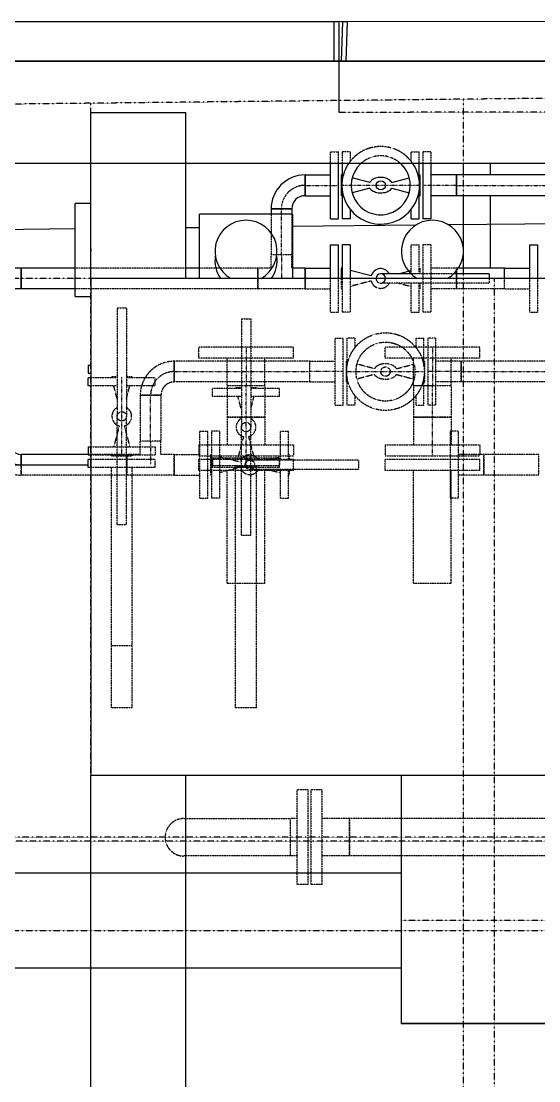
# Model space of a CAD drawing. Header units: millimetres. Extents: x -10011772 to -8149599, y 2847708 to 3434448.
# Drawn here: x -9496548 to -9494882, y 3152819 to 3156232 of the extents above; entities that cross this region are included whole.
import ezdxf

# ---------------------------------------------------------------- set-up
doc = ezdxf.new("R2010")
doc.units = ezdxf.units.MM
for name, pattern in [('DASHDOT2', [0.5, 0.25, -0.125, 0, -0.125]), ('DIVIDE2', [0.625, 0.25, -0.125, 0, -0.125, 0, -0.125]), ('HIDDEN2', [0.1875, 0.125, -0.0625])]:
    doc.linetypes.add(name, pattern=pattern)
doc.layers.add('总平面底图', color=9, linetype='Continuous')

# ---------------------------------------------------------------- blocks, each defined once
blk = doc.blocks.new('总平面底图 爆炸危险区 LOCATION I')
at = {"layer": '总平面底图', "linetype": 'Continuous'}
for p, q in [((226956.4, 114391.1), (225220.3, 114391.1)), ((226964.8, 114391.2), (226956.4, 114391.2)), ((226956.4, 114391.2), (226956.5, 114327.7)), ((228314.7, 114392.1), (226964.8, 114391.2)), ((226964.9, 114245.2), (226964.8, 114391.2)), ((226970.3, 114391.1), (226968, 114391.1)), ((226970.3, 114391.1), (226968, 114327.7)), ((226978.4, 114390.7), (226970.3, 114391.1)), ((226976.1, 114327.7), (226978.4, 114390.7)), ((228714.9, 114327.7), (225214.9, 114327.7)), ((226564.9, 113977.7), (226564.9, 114245.2)), ((226564.9, 114245.2), (226717.8, 114245.2)), ((226717.8, 113977.7), (226717.8, 114245.2)), ((228714.9, 114162.6), (225214.9, 114162.6)), ((226564.9, 114098.6), (226564.9, 114162.6)), ((226951, 114127.7), (226951, 114162.6)), ((226963.7, 114127.7), (226963.7, 114162.6)), ((226969.7, 114162.6), (226969.7, 114135.8)), ((227093.7, 114135.8), (227093.7, 114162.6)), ((227099.6, 114162.6), (227099.6, 114127.7)), ((227112.4, 114162.6), (227112.4, 114127.7)), ((227164.9, 114144.4), (227164.9, 114162.6)), ((227208.6, 114144.4), (227208.6, 114162.6)), ((226909.9, 114144.4), (226909.9, 114111)), ((226909.9, 114127.7), (226909.9, 114144.4)), ((226909.9, 114144.4), (226951, 114144.4)), ((226968.2, 114144.4), (226968.2, 114111)), ((226969.7, 114144), (226968.2, 114144.4)), ((227014, 114132.4), (226985.7, 114139.8)), ((227049.4, 114132.4), (227077.6, 114139.8)), ((227093.7, 114144), (227095.2, 114144.4)), ((227095.2, 114127.7), (227095.2, 114144.4)), ((227153.5, 114144.4), (227112.4, 114144.4)), ((227153.5, 114144.4), (227153.5, 114127.7)), ((227153.5, 114111), (227153.5, 114144.4)), ((227664.9, 114144.4), (227153.5, 114144.4)), ((226909.9, 114111), (226909.9, 114127.7)), ((226951, 114073.7), (226951, 114127.7)), ((226963.7, 114073.7), (226963.7, 114127.7)), ((226969.7, 114119.6), (226969.7, 114073.7)), ((227014, 114123.1), (226985.7, 114115.6)), ((227049.4, 114123.1), (227077.6, 114115.6)), ((227093.7, 114073.7), (227093.7, 114119.6)), ((227095.2, 114111), (227095.2, 114127.7)), ((227099.6, 114127.7), (227099.6, 114073.7)), ((227112.4, 114127.7), (227112.4, 114073.7)), ((227153.5, 114127.7), (227153.5, 114111)), ((226909.9, 114111), (226951, 114111)), ((226969.7, 114111.4), (226968.2, 114111)), ((227093.7, 114111.4), (227095.2, 114111)), ((227153.5, 114111), (227112.4, 114111)), ((227664.9, 114111), (227153.5, 114111)), ((227164.9, 113994.4), (227164.9, 114111)), ((227208.6, 113994.4), (227208.6, 114111)), ((226564.9, 114098.6), (226539.9, 114098.6)), ((226539.9, 113948.6), (226539.9, 114098.6)), ((226855.1, 114089.6), (226888.5, 114089.6)), ((226888.5, 114089.6), (226855.1, 114089.6)), ((226855.1, 114089.6), (226855.1, 114081.3)), ((226888.5, 114089.6), (226888.5, 114081.3)), ((226982.5, 114089.2), (226982.5, 114073.7)), ((227080.9, 114073.7), (227080.9, 114089.2)), ((226889.9, 114081.3), (226739.9, 114081.3)), ((226739.9, 113977.7), (226739.9, 114081.3)), ((226889.9, 114081.3), (226889.9, 113977.7)), ((226951, 114073.7), (226963.7, 114073.7)), ((226982.5, 114073.7), (226969.7, 114073.7)), ((227080.9, 114073.7), (227093.7, 114073.7)), ((227112.4, 114073.7), (227099.6, 114073.7)), ((227393.6, 114066.6), (227141.2, 114063.9)), ((226539.9, 114057.4), (226144.6, 114053.1)), ((226739.9, 114059.5), (226717.8, 114059.3)), ((227087.7, 114063.3), (226889.9, 114061.2)), ((226951, 113977.7), (226951, 114031.7)), ((226951, 114031.7), (226963.7, 114031.7)), ((226963.7, 113977.7), (226963.7, 114031.7)), ((226969.7, 114031.7), (226969.7, 113977.7)), ((226982.5, 114031.7), (226969.7, 114031.7)), ((226982.5, 114031.7), (226982.5, 113977.7)), ((227272, 113977.7), (227272, 114031.7)), ((227272, 114031.7), (227284.7, 114031.7)), ((227284.7, 113977.7), (227284.7, 114031.7)), ((226453, 113994.4), (226376.8, 113994.4)), ((226453, 113994.4), (226453, 113961)), ((226453, 113961), (226453, 113994.4)), ((226539.9, 113994.4), (226453, 113994.4)), ((226739.9, 113994.4), (226717.8, 113994.4)), ((226909.9, 113994.4), (226889.9, 113994.4)), ((226909.9, 113977.7), (226909.9, 113994.4)), ((226909.9, 113994.4), (226951, 113994.4)), ((226909.9, 113994.4), (226909.9, 113977.7)), ((226968.2, 113994.4), (226968.2, 113977.7)), ((226969.7, 113994), (226968.2, 113994.4)), ((227016.3, 113981.8), (226982.5, 113990.7)), ((227080.3, 113985.2), (227031.7, 113985.2)), ((227060.2, 113985.2), (227076.4, 113989.5)), ((227206.3, 113985.2), (227149.4, 113985.2)), ((227153.5, 113985.2), (227153.5, 113989.6)), ((227153.5, 113989.6), (227153.5, 113985.2)), ((227230.9, 113994.4), (227157, 113994.4)), ((227206.3, 113985.2), (227206.3, 113977.7)), ((227230.9, 113977.7), (227230.9, 113994.4)), ((227230.9, 113994.4), (227272, 113994.4)), ((227230.9, 113977.7), (227230.9, 113994.4)), ((226564.9, 113977.7), (226564.9, 113177.7)), ((226564.9, 113977.7), (226564.9, 113177.7)), ((227864.9, 113977.7), (226564.9, 113977.7)), ((227864.9, 113977.7), (226564.9, 113977.7)), ((226453, 113961), (226431.6, 113961)), ((226539.9, 113961), (226453, 113961)), ((226539.9, 113948.6), (226564.9, 113948.6)), ((226560.9, 113837.9), (226564.9, 113837.9)), ((226560.9, 113837.9), (226560.9, 113825.1)), ((226560.9, 113825.1), (226564.9, 113825.1)), ((226564.9, 113817.6), (226560.9, 113817.6)), ((226560.9, 113804.9), (226560.9, 113817.6)), ((226564.9, 113804.9), (226560.9, 113804.9)), ((226560.9, 113706.4), (226564.9, 113706.4)), ((226560.9, 113706.4), (226560.9, 113693.7)), ((226453, 113694.4), (226453, 113677.7)), ((226453, 113677.7), (226453, 113694.4)), ((226560.9, 113694.4), (226453, 113694.4)), ((226560.9, 113693.7), (226564.9, 113693.7)), ((226008.6, 113677.7), (226560.9, 113677.7)), ((226564.9, 113686.2), (226560.9, 113686.2)), ((226560.9, 113673.4), (226560.9, 113686.2)), ((226564.9, 113686.2), (226560.9, 113686.2)), ((226560.9, 113673.4), (226560.9, 113686.2)), ((226564.9, 113673.4), (226560.9, 113673.4)), ((226564.9, 113673.4), (226560.9, 113673.4)), ((226564.9, 111660.2), (226564.9, 113177.7)), ((226564.9, 113177.7), (227864.9, 113177.7)), ((226564.9, 113177.7), (227864.9, 113177.7)), ((226717.8, 111660.2), (226717.8, 113177.7)), ((227064.9, 113177.7), (227064.9, 112777.7)), ((225264.9, 113020.4), (227064.9, 113020.4)), ((225264.9, 112867.5), (227064.9, 112867.5)), ((227364.9, 112777.7), (227064.9, 112777.7)), ((227064.9, 112777.7), (227364.9, 112777.7))]:
    blk.add_line(p, q, dxfattribs=at)
at = {"layer": '总平面底图'}
blk.add_line((225213, 114327.7), (232813, 114327.7), dxfattribs=at)
at = {"layer": '总平面底图', "linetype": 'DASHDOT2'}
for p, q in [((228741.3, 114283.5), (225214.9, 114245.2)), ((226564.9, 114162.6), (226564.9, 114259.8)), ((227164.9, 114162.6), (227164.9, 114266.3)), ((228314.8, 114246), (226964.9, 114245.2)), ((227164.9, 114111), (227164.9, 114144.4)), ((226564.9, 113977.7), (226564.9, 114098.6)), ((227164.9, 112477.7), (227164.9, 113994.4)), ((226539.9, 113977.7), (226008.6, 113977.7)), ((226564.9, 113977.7), (226539.9, 113977.7)), ((226564.9, 113177.7), (226564.9, 113977.7)), ((227214.9, 112777.7), (227214.9, 113977.7)), ((226564.9, 112477.7), (226564.9, 113177.7)), ((229275.2, 113077.7), (226154.9, 113077.7)), ((229274.9, 113071.2), (225714.9, 113071.2)), ((227064.9, 112944), (227364.9, 112944)), ((225964.9, 112927.7), (227714.9, 112927.7)), ((227214.9, 111568.4), (227214.9, 112777.7))]:
    blk.add_line(p, q, dxfattribs=at)
at = {"layer": '总平面底图', "linetype": 'HIDDEN2'}
for p, q in [((226951, 114162.6), (226951, 114181.7)), ((226951, 114181.7), (226963.7, 114181.7)), ((226963.7, 114162.6), (226963.7, 114181.7)), ((226969.7, 114181.7), (226969.7, 114162.6)), ((226982.5, 114181.7), (226969.7, 114181.7)), ((226982.5, 114181.7), (226982.5, 114166.2)), ((227080.9, 114166.2), (227080.9, 114181.7)), ((227080.9, 114181.7), (227093.7, 114181.7)), ((227093.7, 114162.6), (227093.7, 114181.7)), ((227099.6, 114181.7), (227099.6, 114162.6)), ((227112.4, 114181.7), (227099.6, 114181.7)), ((227112.4, 114181.7), (227112.4, 114162.6)), ((226855.1, 114081.3), (226855.1, 114015.8)), ((226888.5, 114081.3), (226888.5, 114015.8)), ((227080.9, 113985.2), (227080.9, 114031.7)), ((227080.9, 114031.7), (227093.7, 114031.7)), ((227093.7, 113985.2), (227093.7, 114031.7)), ((227099.6, 114031.7), (227099.6, 113977.7)), ((227112.4, 114031.7), (227099.6, 114031.7)), ((227112.4, 114031.7), (227112.4, 113977.7)), ((226888.5, 114015.8), (226855.1, 114015.8)), ((226855.1, 113994.4), (226855.1, 114015.8)), ((226888.5, 114015.8), (226855.1, 114015.8)), ((226888.5, 113994.4), (226888.5, 114015.8)), ((226717.8, 113994.4), (226539.9, 113994.4)), ((226833.7, 113994.4), (226739.9, 113994.4)), ((226833.7, 113994.4), (226833.7, 113961)), ((226855.1, 113994.4), (226833.7, 113994.4)), ((226833.7, 113961), (226833.7, 113994.4)), ((226889.9, 113994.4), (226888.5, 113994.4)), ((227076.4, 113989.5), (227080.9, 113990.7)), ((227149.4, 113985.2), (227080.3, 113985.2)), ((227093.7, 113994), (227095.2, 113994.4)), ((227095.2, 113985.2), (227095.2, 113994.4)), ((227153.5, 113994.4), (227112.4, 113994.4)), ((227153.5, 113989.6), (227153.5, 113994.4)), ((227157, 113994.4), (227153.5, 113994.4)), ((227153.5, 113994.4), (227153.5, 113989.6)), ((227153.5, 113961), (227153.5, 113985.2)), ((227153.5, 113985.2), (227153.5, 113977.7)), ((226909.9, 113961), (226909.9, 113977.7)), ((226909.9, 113977.7), (226909.9, 113961)), ((226951, 113923.7), (226951, 113977.7)), ((226963.7, 113923.7), (226963.7, 113977.7)), ((226968.2, 113977.7), (226968.2, 113961)), ((226969.7, 113977.7), (226969.7, 113923.7)), ((226982.5, 113977.7), (226982.5, 113923.7)), ((227016.3, 113973.7), (226982.5, 113964.8)), ((227206.3, 113970.2), (227031.7, 113970.2)), ((227060.2, 113970.2), (227080.9, 113964.8)), ((227080.9, 113923.7), (227080.9, 113970.2)), ((227093.7, 113923.7), (227093.7, 113970.2)), ((227095.2, 113961), (227095.2, 113970.2)), ((227099.6, 113977.7), (227099.6, 113923.7)), ((227112.4, 113977.7), (227112.4, 113923.7)), ((227153.5, 113977.7), (227153.5, 113961)), ((227206.3, 113977.7), (227206.3, 113970.2)), ((227230.9, 113961), (227230.9, 113977.7)), ((227230.9, 113961), (227230.9, 113977.7)), ((227272, 113923.7), (227272, 113977.7)), ((227284.7, 113923.7), (227284.7, 113977.7)), ((226833.7, 113961), (226539.9, 113961)), ((226909.9, 113961), (226833.7, 113961)), ((226909.9, 113961), (226951, 113961)), ((226969.7, 113961.4), (226968.2, 113961)), ((227093.7, 113961.4), (227095.2, 113961)), ((227153.5, 113961), (227112.4, 113961)), ((227230.9, 113961), (227153.5, 113961)), ((227230.9, 113961), (227272, 113961)), ((226607.4, 113930.3), (226614.9, 113930.3)), ((226607.4, 113930.3), (226607.4, 113755.7)), ((226614.9, 113930.3), (226622.4, 113930.3)), ((226622.4, 113930.3), (226622.4, 113755.7)), ((226807.4, 113912.9), (226814.9, 113912.9)), ((226807.4, 113912.9), (226807.4, 113738.3)), ((226814.9, 113912.9), (226822.4, 113912.9)), ((226822.4, 113912.9), (226822.4, 113738.3)), ((226951, 113923.7), (226963.7, 113923.7)), ((226982.5, 113923.7), (226969.7, 113923.7)), ((227080.9, 113923.7), (227093.7, 113923.7)), ((227112.4, 113923.7), (227099.6, 113923.7)), ((227272, 113923.7), (227284.7, 113923.7)), ((226958.6, 113827.7), (226958.6, 113881.7)), ((226958.6, 113881.7), (226971.4, 113881.7)), ((226971.4, 113827.7), (226971.4, 113881.7)), ((226977.4, 113881.7), (226977.4, 113835.8)), ((226990.1, 113881.7), (226977.4, 113881.7)), ((226990.1, 113881.7), (226990.1, 113866.2)), ((227088.6, 113866.2), (227088.6, 113881.7)), ((227088.6, 113881.7), (227101.3, 113881.7)), ((227101.3, 113835.8), (227101.3, 113881.7)), ((227107.3, 113881.7), (227107.3, 113827.7)), ((227120.1, 113881.7), (227107.3, 113881.7)), ((227120.1, 113881.7), (227120.1, 113827.7)), ((226891.1, 113866.9), (226738.7, 113866.9)), ((226738.7, 113849.4), (226738.7, 113866.9)), ((226891.1, 113849.4), (226891.1, 113866.9)), ((227191.1, 113866.9), (227038.7, 113866.9)), ((227038.7, 113849.4), (227038.7, 113866.9)), ((227191.1, 113849.4), (227191.1, 113866.9)), ((226699.4, 113844.4), (226699.4, 113811)), ((226699.4, 113811), (226699.4, 113844.4)), ((226917.6, 113844.4), (226699.4, 113844.4)), ((226891.1, 113849.4), (226738.7, 113849.4)), ((226784.7, 113804.9), (226784.7, 113849.4)), ((226845, 113804.9), (226845, 113849.4)), ((226917.6, 113827.7), (226917.6, 113844.4)), ((226917.6, 113844.4), (226958.6, 113844.4)), ((226917.6, 113811), (226917.6, 113844.4)), ((226975.9, 113844.4), (226975.9, 113811)), ((226977.4, 113844), (226975.9, 113844.4)), ((227191.1, 113849.4), (227038.7, 113849.4)), ((227084.7, 113804.9), (227084.7, 113849.4)), ((227101.3, 113844), (227102.9, 113844.4)), ((227102.9, 113827.7), (227102.9, 113844.4)), ((227161.1, 113844.4), (227120.1, 113844.4)), ((227145, 113804.9), (227145, 113849.4)), ((227161.1, 113844.4), (227161.1, 113827.7)), ((227161.1, 113811), (227161.1, 113844.4)), ((227783.4, 113844.4), (227161.1, 113844.4)), ((226917.6, 113811), (226917.6, 113827.7)), ((226958.6, 113773.7), (226958.6, 113827.7)), ((226971.4, 113773.7), (226971.4, 113827.7)), ((227021.6, 113832.4), (226993.4, 113839.8)), ((227057.1, 113832.4), (227085.3, 113839.8)), ((227102.9, 113811), (227102.9, 113827.7)), ((227107.3, 113827.7), (227107.3, 113773.7)), ((227120.1, 113827.7), (227120.1, 113773.7)), ((227161.1, 113827.7), (227161.1, 113811)), ((226607.4, 113817.6), (226564.9, 113817.6)), ((226607.4, 113819.2), (226598.2, 113819.2)), ((226598.6, 113817.6), (226598.2, 113819.2)), ((226631.6, 113819.2), (226622.4, 113819.2)), ((226668.9, 113817.6), (226622.4, 113817.6)), ((226631.2, 113817.6), (226631.6, 113819.2)), ((226668.9, 113804.9), (226668.9, 113817.6)), ((226917.6, 113811), (226699.4, 113811)), ((226917.6, 113811), (226958.6, 113811)), ((226977.4, 113811.4), (226975.9, 113811)), ((226977.4, 113819.6), (226977.4, 113773.7)), ((227021.6, 113823.1), (226993.4, 113815.6)), ((227057.1, 113823.1), (227085.3, 113815.6)), ((227101.3, 113773.7), (227101.3, 113819.6)), ((227101.3, 113811.4), (227102.9, 113811)), ((227161.1, 113811), (227120.1, 113811)), ((227783.4, 113811), (227161.1, 113811)), ((226607.4, 113804.9), (226564.9, 113804.9)), ((226607.4, 113784.2), (226601.9, 113804.9)), ((226668.9, 113804.9), (226622.4, 113804.9)), ((226622.4, 113784.2), (226627.8, 113804.9)), ((226807.4, 113800.3), (226760.9, 113800.3)), ((226760.9, 113787.5), (226760.9, 113800.3)), ((226845, 113804.9), (226784.7, 113804.9)), ((226845, 113804.9), (226784.7, 113804.9)), ((226784.7, 113804.9), (226784.7, 113754.1)), ((226807.4, 113801.8), (226798.2, 113801.8)), ((226798.6, 113800.3), (226798.2, 113801.8)), ((226831.6, 113801.8), (226822.4, 113801.8)), ((226868.9, 113800.3), (226822.4, 113800.3)), ((226831.2, 113800.3), (226831.6, 113801.8)), ((226845, 113804.9), (226845, 113754.1)), ((226868.9, 113787.5), (226868.9, 113800.3)), ((227114.9, 113804.9), (227084.7, 113804.9)), ((227084.7, 113804.9), (227084.7, 113754.1)), ((227145, 113804.9), (227084.7, 113804.9)), ((227145, 113804.9), (227114.9, 113804.9)), ((227145, 113804.9), (227145, 113754.1)), ((226678, 113789.6), (226644.6, 113789.6)), ((226644.6, 113789.6), (226644.6, 113715.8)), ((226644.6, 113789.6), (226678, 113789.6)), ((226678, 113789.6), (226678, 113715.8)), ((226807.4, 113787.5), (226760.9, 113787.5)), ((226807.4, 113766.8), (226801.9, 113787.5)), ((226868.9, 113787.5), (226822.4, 113787.5)), ((226822.4, 113766.8), (226827.8, 113787.5)), ((226990.1, 113789.2), (226990.1, 113773.7)), ((227088.6, 113773.7), (227088.6, 113789.2)), ((226958.6, 113773.7), (226971.4, 113773.7)), ((226990.1, 113773.7), (226977.4, 113773.7)), ((227088.6, 113773.7), (227101.3, 113773.7)), ((227120.1, 113773.7), (227107.3, 113773.7)), ((226607.4, 113581), (226607.4, 113755.7)), ((226622.4, 113581), (226622.4, 113755.7)), ((226845, 113754.1), (226784.7, 113754.1)), ((226784.7, 113754.1), (226814.9, 113754.1)), ((226784.7, 113754.1), (226784.7, 113709.7)), ((226814.9, 113754.1), (226845, 113754.1)), ((226845, 113754.1), (226845, 113709.7)), ((227084.7, 113754.1), (227114.9, 113754.1)), ((227084.7, 113754.1), (227084.7, 113709.7)), ((227114.9, 113754.1), (227084.7, 113754.1)), ((227114.9, 113754.1), (227145, 113754.1)), ((227145, 113754.1), (227114.9, 113754.1)), ((227145, 113754.1), (227145, 113709.7)), ((226610.8, 113740.3), (226601.9, 113706.4)), ((226618.9, 113740.3), (226627.8, 113706.4)), ((226740.5, 113677.7), (226740.5, 113731.7)), ((226740.5, 113731.7), (226753.3, 113731.7)), ((226753.3, 113677.7), (226753.3, 113731.7)), ((226759.2, 113731.7), (226759.2, 113677.7)), ((226772, 113731.7), (226759.2, 113731.7)), ((226772, 113731.7), (226772, 113677.7)), ((226807.4, 113563.7), (226807.4, 113738.3)), ((226822.4, 113563.7), (226822.4, 113738.3)), ((226870.4, 113685.2), (226870.4, 113731.7)), ((226870.4, 113731.7), (226883.2, 113731.7)), ((226883.2, 113685.2), (226883.2, 113731.7)), ((227143.6, 113731.7), (227143.6, 113677.7)), ((227156.4, 113731.7), (227143.6, 113731.7)), ((227156.4, 113731.7), (227156.4, 113677.7)), ((226564.9, 113706.4), (226614.9, 113706.4)), ((226614.9, 113706.4), (226668.9, 113706.4)), ((226678, 113715.8), (226644.6, 113715.8)), ((226678, 113715.8), (226644.6, 113715.8)), ((226644.6, 113694.4), (226644.6, 113715.8)), ((226668.9, 113706.4), (226668.9, 113693.7)), ((226678, 113694.4), (226678, 113715.8)), ((226738.7, 113709.7), (226814.9, 113709.7)), ((226738.7, 113709.7), (226738.7, 113692.2)), ((226810.8, 113723), (226801.9, 113689.1)), ((226814.9, 113709.7), (226891.1, 113709.7)), ((226818.9, 113723), (226827.8, 113689.1)), ((226891.1, 113709.7), (226891.1, 113692.2)), ((227038.7, 113709.7), (227114.9, 113709.7)), ((227038.7, 113709.7), (227038.7, 113692.2)), ((227114.9, 113709.7), (227191.1, 113709.7)), ((227191.1, 113709.7), (227191.1, 113692.2)), ((226623.2, 113694.4), (226560.9, 113694.4)), ((226564.9, 113693.7), (226614.9, 113693.7)), ((226598.6, 113693.7), (226598.2, 113692.2)), ((226598.2, 113692.2), (226631.6, 113692.2)), ((226614.9, 113693.7), (226668.9, 113693.7)), ((226623.2, 113694.4), (226623.2, 113661)), ((226644.6, 113694.4), (226623.2, 113694.4)), ((226623.2, 113677.7), (226623.2, 113694.4)), ((226631.2, 113693.7), (226631.6, 113692.2)), ((226699.4, 113694.4), (226678, 113694.4)), ((226699.4, 113677.7), (226699.4, 113694.4)), ((226699.4, 113694.4), (226740.5, 113694.4)), ((226699.4, 113694.4), (226699.4, 113661)), ((226738.7, 113692.2), (226814.9, 113692.2)), ((226757.7, 113694.4), (226757.7, 113661)), ((226759.2, 113694), (226757.7, 113694.4)), ((226805.9, 113681.8), (226772, 113690.7)), ((226814.9, 113692.2), (226891.1, 113692.2)), ((226849.7, 113685.2), (226870.4, 113690.7)), ((226883.2, 113694), (226884.7, 113694.4)), ((226884.7, 113685.2), (226884.7, 113694.4)), ((227038.7, 113692.2), (227114.9, 113692.2)), ((227114.9, 113692.2), (227191.1, 113692.2)), ((227197.5, 113694.4), (227156.4, 113694.4)), ((227197.5, 113694.4), (227197.5, 113677.7)), ((227197.5, 113677.7), (227197.5, 113694.4)), ((227286.2, 113694.4), (227197.5, 113694.4)), ((227286.2, 113677.7), (227286.2, 113694.4)), ((226453, 113677.7), (226453, 113661)), ((226453, 113661), (226453, 113677.7)), ((226668.9, 113686.2), (226564.9, 113686.2)), ((226668.9, 113673.4), (226564.9, 113673.4)), ((226598.2, 113286.2), (226598.2, 113673.4)), ((226623.2, 113661), (226623.2, 113677.7)), ((226631.6, 113286.2), (226631.6, 113673.4)), ((226668.9, 113673.4), (226668.9, 113686.2)), ((226699.4, 113661), (226699.4, 113677.7)), ((226891.1, 113686.2), (226738.7, 113686.2)), ((226738.7, 113668.7), (226738.7, 113686.2)), ((226740.5, 113623.7), (226740.5, 113677.7)), ((226753.3, 113623.7), (226753.3, 113677.7)), ((226759.2, 113677.7), (226759.2, 113623.7)), ((226760.9, 113689.1), (226814.9, 113689.1)), ((226760.9, 113689.1), (226760.9, 113676.3)), ((226760.9, 113673.4), (226760.9, 113686.2)), ((226760.9, 113676.3), (226814.9, 113676.3)), ((226868.9, 113673.4), (226760.9, 113673.4)), ((226772, 113677.7), (226772, 113623.7)), ((226805.9, 113673.7), (226772, 113664.8)), ((226798.6, 113676.3), (226798.2, 113674.8)), ((226798.2, 113674.8), (226831.6, 113674.8)), ((226798.2, 113286.2), (226798.2, 113673.4)), ((226814.9, 113689.1), (226868.9, 113689.1)), ((226814.9, 113676.3), (226868.9, 113676.3)), ((226995.8, 113685.2), (226821.2, 113685.2)), ((226831.2, 113676.3), (226831.6, 113674.8)), ((226831.6, 113286.2), (226831.6, 113673.4)), ((226868.9, 113689.1), (226868.9, 113676.3)), ((226868.9, 113673.4), (226868.9, 113686.2)), ((226891.1, 113668.7), (226891.1, 113686.2)), ((226995.8, 113685.2), (226995.8, 113677.7)), ((226995.8, 113677.7), (226995.8, 113670.2)), ((227191.1, 113686.2), (227038.7, 113686.2)), ((227038.7, 113668.7), (227038.7, 113686.2)), ((227143.6, 113677.7), (227143.6, 113623.7)), ((227156.4, 113677.7), (227156.4, 113623.7)), ((227191.1, 113668.7), (227191.1, 113686.2)), ((227197.5, 113677.7), (227197.5, 113661)), ((227197.5, 113661), (227197.5, 113677.7)), ((227286.2, 113661), (227286.2, 113677.7)), ((226623.2, 113661), (226453, 113661)), ((226699.4, 113661), (226623.2, 113661)), ((226699.4, 113661), (226740.5, 113661)), ((226891.1, 113668.7), (226738.7, 113668.7)), ((226759.2, 113661.4), (226757.7, 113661)), ((226784.7, 113486.2), (226784.7, 113668.7)), ((226995.8, 113670.2), (226821.2, 113670.2)), ((226845, 113486.2), (226845, 113668.7)), ((226849.7, 113670.2), (226870.4, 113664.8)), ((226870.4, 113623.7), (226870.4, 113670.2)), ((226883.2, 113623.7), (226883.2, 113670.2)), ((226883.2, 113661.4), (226884.7, 113661)), ((226884.7, 113661), (226884.7, 113670.2)), ((227191.1, 113668.7), (227038.7, 113668.7)), ((227084.7, 113486.2), (227084.7, 113668.7)), ((227145, 113486.2), (227145, 113668.7)), ((227197.5, 113661), (227156.4, 113661)), ((227286.2, 113661), (227197.5, 113661)), ((226740.5, 113623.7), (226753.3, 113623.7)), ((226772, 113623.7), (226759.2, 113623.7)), ((226870.4, 113623.7), (226883.2, 113623.7)), ((227156.4, 113623.7), (227143.6, 113623.7)), ((226614.9, 113581), (226607.4, 113581)), ((226622.4, 113581), (226614.9, 113581)), ((226814.9, 113563.7), (226807.4, 113563.7)), ((226822.4, 113563.7), (226814.9, 113563.7)), ((226845, 113486.2), (226784.7, 113486.2)), ((227145, 113486.2), (227084.7, 113486.2)), ((226631.6, 113386.2), (226598.2, 113386.2)), ((226631.6, 113286.2), (226598.2, 113286.2)), ((226831.6, 113286.2), (226798.2, 113286.2)), ((226897.4, 113001.5), (226897.4, 113153.9)), ((226914.9, 113153.9), (226897.4, 113153.9)), ((226914.9, 113001.5), (226914.9, 113153.9)), ((226919.3, 113153.9), (226919.3, 113077.7)), ((226936.9, 113153.9), (226919.3, 113153.9)), ((226936.9, 113153.9), (226936.9, 113077.7)), ((226714.9, 113107.9), (226886.3, 113107.9)), ((226886.3, 113047.6), (226886.3, 113107.9)), ((226897.4, 113107.9), (226886.3, 113107.9)), ((226981.3, 113107.9), (226936.9, 113107.9)), ((226981.3, 113107.9), (226981.3, 113077.7)), ((226981.3, 113047.6), (226981.3, 113107.9)), ((227346.9, 113107.9), (226981.3, 113107.9)), ((226919.3, 113077.7), (226919.3, 113001.5)), ((226936.9, 113077.7), (226936.9, 113001.5)), ((226981.3, 113077.7), (226981.3, 113047.6)), ((226886.3, 113047.6), (226714.9, 113047.6)), ((226897.4, 113047.6), (226886.3, 113047.6)), ((226981.3, 113047.6), (226936.9, 113047.6)), ((227346.9, 113047.6), (226981.3, 113047.6)), ((226914.9, 113001.5), (226897.4, 113001.5)), ((226936.9, 113001.5), (226919.3, 113001.5))]:
    blk.add_line(p, q, dxfattribs=at)
at = {"layer": '总平面底图', "linetype": 'DIVIDE2'}
for p, q in [((226909.9, 114127.7), (226909.9, 114127.7)), ((226909.9, 114127.7), (226909.9, 114127.7)), ((226909.9, 114127.7), (226963.7, 114127.7)), ((227095.2, 114127.7), (226968.2, 114127.7)), ((227153.5, 114127.7), (227099.6, 114127.7)), ((227153.5, 114127.7), (227664.9, 114127.7)), ((226871.8, 114089.6), (226871.8, 114089.6)), ((226871.8, 114089.6), (226871.8, 114089.6)), ((226871.8, 114081.3), (226871.8, 114089.6)), ((226871.8, 114015.8), (226871.8, 114081.3)), ((226871.8, 114015.8), (226871.8, 113977.7)), ((226871.8, 114015.8), (226871.8, 114015.8)), ((226814.9, 113866.9), (226814.9, 113804.9)), ((227114.9, 113866.9), (227114.9, 113804.9)), ((226699.4, 113827.7), (226699.4, 113827.7)), ((226699.4, 113827.7), (226699.4, 113827.7)), ((226699.4, 113827.7), (226917.6, 113827.7)), ((226971.4, 113827.7), (226917.6, 113827.7)), ((226975.9, 113827.7), (227102.9, 113827.7)), ((227161.1, 113827.7), (227107.3, 113827.7)), ((227161.1, 113827.7), (227783.4, 113827.7)), ((226614.9, 113692.2), (226614.9, 113819.2)), ((226814.9, 113754.1), (226814.9, 113804.9)), ((227114.9, 113754.1), (227114.9, 113804.9)), ((226661.3, 113715.8), (226661.3, 113789.6)), ((226661.3, 113789.6), (226661.3, 113789.6)), ((226661.3, 113789.6), (226661.3, 113789.6)), ((226814.9, 113692.2), (226814.9, 113754.1)), ((227114.9, 113692.2), (227114.9, 113754.1)), ((226661.3, 113715.8), (226661.3, 113677.7)), ((226661.3, 113715.8), (226661.3, 113715.8)), ((226814.9, 113674.8), (226814.9, 113692.2))]:
    blk.add_line(p, q, dxfattribs=at)
at = {"layer": '总平面底图', "linetype": 'Continuous'}
blk.add_circle((227031.7, 114127.7), 7.5, dxfattribs=at)
at = {"layer": '总平面底图', "linetype": 'HIDDEN2'}
for centre, radius in [((227039.4, 113827.7), 62.5), ((227039.4, 113827.7), 47.5), ((227039.4, 113827.7), 7.5), ((226614.9, 113755.7), 7.5), ((226814.9, 113738.3), 7.5), ((226821.2, 113677.7), 7.5)]:
    blk.add_circle(centre, radius, dxfattribs=at)
for centre, radius, start, end in [((227031.7, 114127.7), 62.5, 33.9452, 146.0548), ((227031.7, 114127.7), 47.5, 47.285, 132.715), ((227031.7, 113977.7), 15.9, 194.7351, 331.8071), ((227031.7, 113977.7), 7.5, 180, 0), ((226699.4, 113789.6), 54.8, 90, 180), ((226699.4, 113789.6), 21.4, 90, 180), ((226614.9, 113755.7), 15.9, 118.1929, 255.2649), ((226614.9, 113755.7), 15.9, 0, 61.8071), ((226614.9, 113755.7), 15.9, 284.7351, 0), ((226814.9, 113738.3), 15.9, 118.1929, 255.2649), ((226814.9, 113738.3), 15.9, 0, 61.8071), ((226814.9, 113738.3), 15.9, 284.7351, 0), ((226821.2, 113677.7), 15.9, 28.1929, 165.2649), ((226453, 113715.8), 54.8, 224.0471, 270), ((226821.2, 113677.7), 15.9, 194.7351, 331.8071), ((226714.9, 113077.7), 30.2, 90, 180), ((226714.9, 113077.7), 30.2, 180, 270)]:
    blk.add_arc(centre, radius, start, end, dxfattribs=at)
at = {"layer": '总平面底图', "linetype": 'Continuous'}
for centre, radius, start, end in [((227031.7, 114127.7), 62.5, 146.0548, 0), ((227031.7, 114127.7), 47.5, 132.715, 0), ((227031.7, 114127.7), 47.5, 0, 47.285), ((227031.7, 114127.7), 62.5, 0, 33.9452), ((226909.9, 114089.6), 54.8, 90, 180), ((226909.9, 114089.6), 21.4, 90, 180), ((226814.9, 114021.4), 50, 90, 240.8139), ((226814.9, 114021.4), 50, 299.1861, 90), ((227114.9, 114021.4), 50, 90, 240.8139), ((227114.9, 114021.4), 50, 299.1861, 90), ((226614.9, 114023.6), 50, 177.7661, 182.2339), ((226814.9, 114006.3), 50, 171.3203, 214.8353), ((226814.9, 114006.3), 50, 325.1647, 8.6797), ((227031.7, 113977.7), 15.9, 28.1929, 165.2649), ((227031.7, 113977.7), 7.5, 0, 180), ((226453, 113715.8), 21.4, 180, 270)]:
    blk.add_arc(centre, radius, start, end, dxfattribs=at)
at = {"layer": '总平面底图', "linetype": 'DIVIDE2'}
for centre, start, end in [((226909.9, 114089.6), 90, 180), ((226699.4, 113789.6), 90, 180), ((226453, 113715.8), 180, 270)]:
    blk.add_arc(centre, 38.1, start, end, dxfattribs=at)
at = {"layer": '总平面底图', "linetype": 'Continuous'}
for points in [[(227014.4, 114133.1), (227014.3, 114132.9), (227014.1, 114132.6), (227014, 114132.4)], [(227018.2, 114136.7), (227016.6, 114135.6), (227015.4, 114134.4), (227014.4, 114133.1)], [(227025.4, 114139.7), (227022.7, 114139.1), (227020.2, 114138), (227018.2, 114136.7)], [(227034.3, 114140.3), (227031.3, 114140.6), (227028.2, 114140.4), (227025.4, 114139.7)], [(227041.6, 114138.6), (227039.4, 114139.5), (227036.9, 114140.1), (227034.3, 114140.3)], [(227046.2, 114135.9), (227044.9, 114136.9), (227043.3, 114137.8), (227041.6, 114138.6)], [(227048.9, 114133.1), (227048.2, 114134.1), (227047.3, 114135), (227046.2, 114135.9)], [(227049.4, 114132.4), (227049.3, 114132.6), (227049.1, 114132.9), (227048.9, 114133.1)], [(227014.4, 114122.3), (227014.3, 114122.6), (227014.1, 114122.8), (227014, 114123.1)], [(227018.2, 114118.7), (227016.6, 114119.8), (227015.4, 114121), (227014.4, 114122.3)], [(227025.4, 114115.7), (227022.7, 114116.4), (227020.2, 114117.4), (227018.2, 114118.7)], [(227041.6, 114116.9), (227039.4, 114116), (227036.9, 114115.4), (227034.3, 114115.1)], [(227046.2, 114119.5), (227044.9, 114118.5), (227043.3, 114117.6), (227041.6, 114116.9)], [(227048.9, 114122.3), (227048.2, 114121.3), (227047.3, 114120.4), (227046.2, 114119.5)], [(227049.4, 114123.1), (227049.3, 114122.8), (227049.1, 114122.6), (227048.9, 114122.3)], [(227034.3, 114115.1), (227031.3, 114114.9), (227028.2, 114115.1), (227025.4, 114115.7)]]:
    blk.add_open_spline(points, degree=3, dxfattribs=at)
at = {"layer": '总平面底图', "linetype": 'HIDDEN2'}
for points in [[(227022.1, 113833.1), (227021.9, 113832.9), (227021.8, 113832.6), (227021.6, 113832.4)], [(227025.9, 113836.7), (227024.3, 113835.6), (227023, 113834.4), (227022.1, 113833.1)], [(227033.1, 113839.7), (227030.4, 113839.1), (227027.9, 113838), (227025.9, 113836.7)], [(227042, 113840.3), (227039, 113840.6), (227035.9, 113840.4), (227033.1, 113839.7)], [(227049.3, 113838.6), (227047, 113839.5), (227044.6, 113840.1), (227042, 113840.3)], [(227053.9, 113835.9), (227052.6, 113836.9), (227051, 113837.8), (227049.3, 113838.6)], [(227056.6, 113833.1), (227055.9, 113834.1), (227055, 113835), (227053.9, 113835.9)], [(227057.1, 113832.4), (227056.9, 113832.6), (227056.8, 113832.9), (227056.6, 113833.1)], [(227022.1, 113822.3), (227021.9, 113822.6), (227021.8, 113822.8), (227021.6, 113823.1)], [(227025.9, 113818.7), (227024.3, 113819.8), (227023, 113821), (227022.1, 113822.3)], [(227033.1, 113815.7), (227030.4, 113816.4), (227027.9, 113817.4), (227025.9, 113818.7)], [(227042, 113815.1), (227039, 113814.9), (227035.9, 113815.1), (227033.1, 113815.7)], [(227049.3, 113816.9), (227047, 113816), (227044.6, 113815.4), (227042, 113815.1)], [(227053.9, 113819.5), (227052.6, 113818.5), (227051, 113817.6), (227049.3, 113816.9)], [(227056.6, 113822.3), (227055.9, 113821.3), (227055, 113820.4), (227053.9, 113819.5)], [(227057.1, 113823.1), (227056.9, 113822.8), (227056.8, 113822.6), (227056.6, 113822.3)]]:
    blk.add_open_spline(points, degree=3, dxfattribs=at)

msp = doc.modelspace()

# ---------------------------------------------------------------- block references
at = {"layer": '总平面底图', "xscale": 2, "yscale": 2, "zscale": 2}
msp.add_blockref('总平面底图 爆炸危险区 LOCATION I', (-9949454.3, 2927447.9), dxfattribs=at)

doc.saveas('drawing.dxf')
